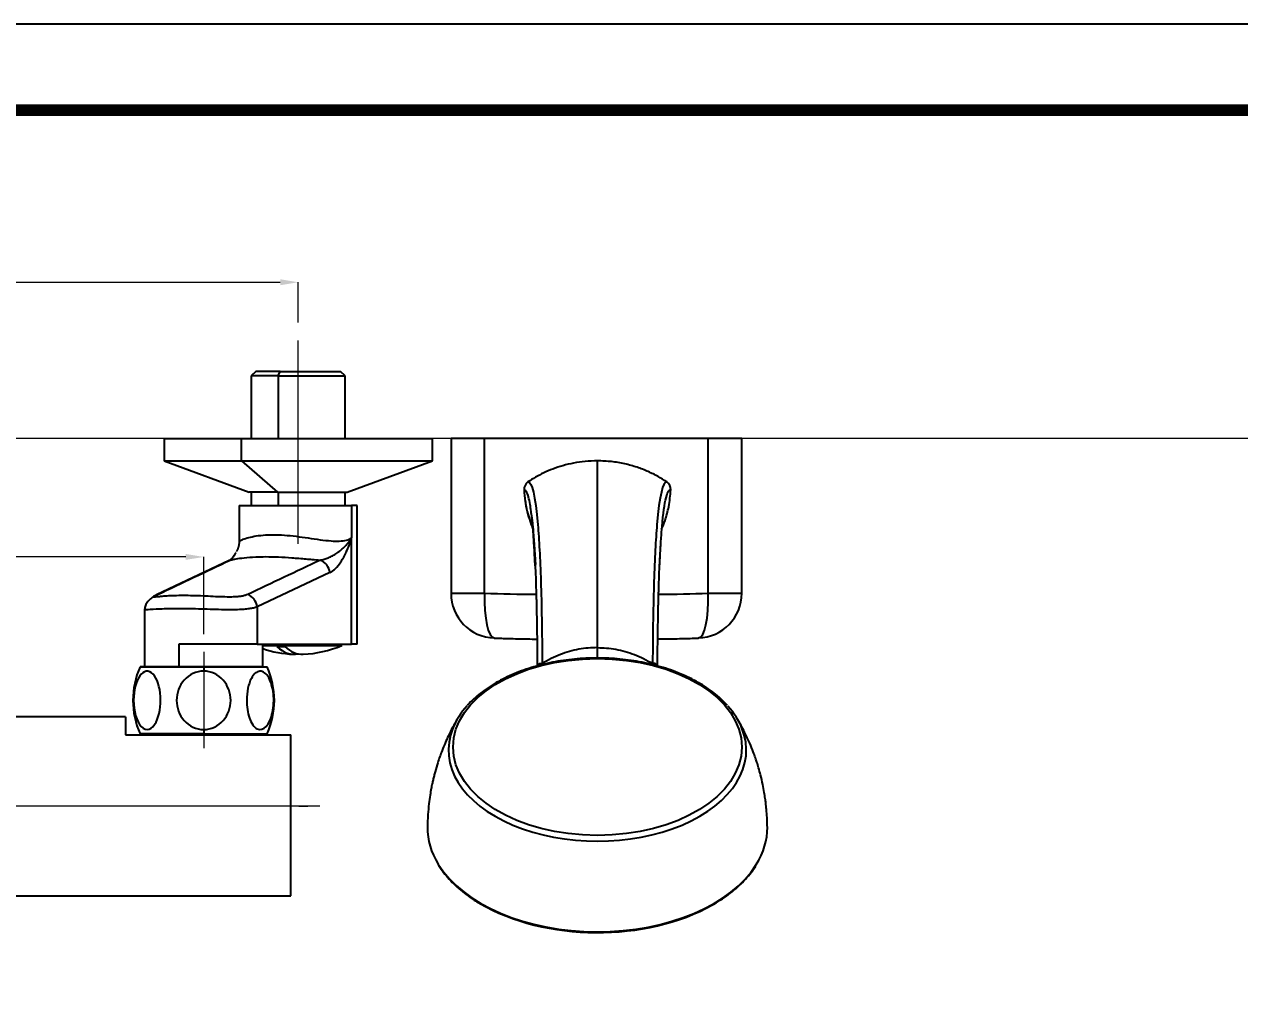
# Model space of a CAD drawing. Extents: x 7920 to 9049, y 0 to 827.
# Drawn here: x 8257.9 to 8529.7, y 607.2 to 826.8 of the extents above; entities that cross this region are included whole.
import ezdxf

# ---------------------------------------------------------------- set-up
doc = ezdxf.new("R2010")
doc.units = 0
doc.header["$LTSCALE"] = 10
doc.header["$MEASUREMENT"] = 0
doc.header["$PDMODE"] = 3
doc.header["$PDSIZE"] = -10
doc.linetypes.add('CENTER2', pattern=[28.575, 19.05, -3.175, 3.175, -3.175])
doc.layers.get('0').update_dxf_attribs({"linetype": 'CONTINUOUS'})
doc.layers.get('DEFPOINTS').update_dxf_attribs({"linetype": 'CONTINUOUS'})
doc.layers.add('1', color=7, linetype='CONTINUOUS')
doc.layers.add('Cneter', color=1, linetype='CENTER2', lineweight=13)
doc.layers.add('치수선', color=7, linetype='CONTINUOUS', lineweight=20)
doc.styles.add('Daelim Dimension', font='')
doc.styles.get('Daelim Dimension').set_extended_font_data('나눔고딕')
doc.dimstyles.new('DEFAULT', dxfattribs={"dimscale": 2, "dimtxt": 2, "dimasz": 2, "dimexe": 0, "dimexo": 2, "dimgap": 1, "dimtad": 1, "dimdec": 1, "dimzin": 9, "dimdsep": 46, "dimtxsty": 'Daelim Dimension', "dimcen": 0.5, "dimclrd": 5, "dimclre": 5, "dimclrt": 256, "dimadec": 1, "dimazin": 0, "dimtfac": 1, "dimtdec": 1, "dimtix": 1, "dimtmove": 0, "dimatfit": 3, "dimfxl": 1, "dimtolj": 1, "dimtzin": 1, "dimlwd": 9, "dimlwe": 9, "dimarcsym": 0})

# ---------------------------------------------------------------- blocks, each defined once
blk = doc.blocks.new('*D3')
at = {"layer": 'Cneter', "color": 5, "lineweight": 9, "ltscale": 0.5, "transparency": 16777216}
for p, q in [((8148.03, 690.34), (8148.03, 707.61)), ((8294.03, 707.61), (8152.03, 707.61)), ((8298.03, 690.34), (8298.03, 707.61))]:
    blk.add_line(p, q, dxfattribs=at)
at = {"layer": 'Cneter', "color": 5, "ltscale": 0.5, "transparency": 16777216}
for points in [[(8152.03, 708.28), (8152.03, 706.95), (8148.03, 707.61)], [(8294.03, 708.28), (8294.03, 706.95), (8298.03, 707.61)]]:
    blk.add_solid(points, dxfattribs=at)
at = {"layer": 'DEFPOINTS', "color": 0, "ltscale": 0.5, "transparency": 16777216}
for p in [(8148.03, 707.61), (8148.03, 686.34), (8298.03, 686.34)]:
    blk.add_point(p, dxfattribs=at)
at = {"layer": 'Cneter', "color": 7, "ltscale": 0.5, "transparency": 16777216, "insert": (8223.03, 715.04), "char_height": 10, "attachment_point": 5, "style": 'Daelim Dimension'}
blk.add_mtext('\\A1;150', dxfattribs=at)
blk = doc.blocks.new('*D4')
at = {"color": 5, "lineweight": 9, "ltscale": 0.5, "transparency": 16777216}
for p, q in [((8126.9, 760.05), (8126.9, 769.08)), ((8130.9, 769.08), (8315.16, 769.08)), ((8319.16, 760.05), (8319.16, 769.08))]:
    blk.add_line(p, q, dxfattribs=at)
at = {"color": 5, "ltscale": 0.5, "transparency": 16777216}
for points in [[(8130.9, 769.74), (8130.9, 768.41), (8126.9, 769.08)], [(8315.16, 769.74), (8315.16, 768.41), (8319.16, 769.08)]]:
    blk.add_solid(points, dxfattribs=at)
at = {"layer": 'DEFPOINTS', "color": 0, "ltscale": 0.5, "transparency": 16777216}
for p in [(8319.16, 769.08), (8126.9, 756.05), (8319.16, 756.05)]:
    blk.add_point(p, dxfattribs=at)
at = {"color": 7, "ltscale": 0.5, "transparency": 16777216, "insert": (8223.03, 776.52), "char_height": 10, "attachment_point": 5, "style": 'Daelim Dimension'}
blk.add_mtext('\\A1;150~240', dxfattribs=at)

msp = doc.modelspace()

# ---------------------------------------------------------------- linework, layer by layer
at = {"ltscale": 0.5}
for p, q in [((8283.83, 683.01), (8312.23, 683.01)), ((8311.23, 683.01), (8284.83, 683.01))]:
    msp.add_line(p, q, dxfattribs=at)
msp.add_lwpolyline([(7920.38, 0), (9048.78, 0), (9048.78, 826.8), (7920.38, 826.8)], close=True, dxfattribs=at)
at = {"color": 5, "linetype": 'ByBlock', "lineweight": 200, "const_width": 2.6}
msp.add_lwpolyline([(7938.53, 35.4), (9030.53, 35.4), (9030.53, 807.6), (7938.53, 807.6)], close=True, dxfattribs=at)
at = {"layer": '1', "color": 7, "linetype": 'Continuous'}
for p, q in [((8309.66, 749.11), (8308.66, 748.11)), ((8308.66, 748.11), (8308.66, 734.11)), ((8314.72, 748.11), (8308.66, 748.11)), ((8315.14, 749.11), (8309.66, 749.11)), ((8314.72, 748.11), (8315.14, 749.11)), ((8314.72, 748.11), (8314.72, 734.11)), ((8314.72, 748.11), (8329.66, 748.11)), ((8315.14, 749.11), (8328.66, 749.11)), ((8329.66, 748.11), (8328.66, 749.11)), ((8329.66, 734.11), (8329.66, 748.11)), ((8289.16, 734.11), (8289.16, 729.11)), ((8289.16, 734.11), (8306.48, 734.11)), ((8306.48, 729.11), (8306.48, 734.11)), ((8306.48, 734.11), (8349.16, 734.11)), ((8349.16, 729.11), (8349.16, 734.11)), ((8353.34, 734.11), (8353.34, 699.47)), ((8360.84, 734.11), (8353.34, 734.11)), ((8360.84, 699.47), (8360.84, 734.11)), ((8410.84, 734.11), (8360.84, 734.11)), ((8410.84, 699.47), (8410.84, 734.11)), ((8418.34, 734.11), (8410.84, 734.11)), ((8418.34, 699.47), (8418.34, 734.11)), ((8289.16, 729.11), (8308.21, 722.11)), ((8289.16, 729.11), (8306.48, 729.11)), ((8306.48, 729.11), (8314.53, 722.11)), ((8306.48, 729.11), (8349.16, 729.11)), ((8330.11, 722.11), (8349.16, 729.11)), ((8314.53, 722.11), (8308.21, 722.11)), ((8308.66, 722.11), (8308.66, 719.11)), ((8314.53, 722.11), (8330.11, 722.11)), ((8314.72, 722.11), (8314.72, 719.11)), ((8329.66, 719.11), (8329.66, 722.11)), ((8305.96, 719.11), (8305.96, 711.08)), ((8305.96, 719.11), (8331.12, 719.11)), ((8331.12, 719.11), (8331.12, 711.87)), ((8332.36, 719.11), (8331.12, 719.11)), ((8332.36, 688.11), (8332.36, 719.11)), ((8305.97, 711.14), (8305.97, 711.14)), ((8331.12, 688.11), (8331.12, 711.87)), ((8303.74, 706.8), (8287.5, 699.12)), ((8326.23, 704.09), (8309.99, 696.41)), ((8353.34, 699.47), (8360.84, 699.47)), ((8410.84, 699.47), (8418.34, 699.47)), ((8284.83, 695.85), (8284.83, 695.86)), ((8284.83, 695.85), (8284.83, 683.01)), ((8309.99, 696.41), (8309.99, 688.11)), ((8292.45, 688.11), (8292.45, 683.01)), ((8309.99, 688.11), (8292.45, 688.11)), ((8309.99, 688.11), (8331.12, 688.11)), ((8311.23, 683.01), (8311.23, 688.11)), ((8311.23, 687.79), (8315.04, 687.79)), ((8315.04, 687.79), (8315.04, 688.11)), ((8315.04, 687.79), (8328.91, 687.79)), ((8328.91, 687.79), (8328.91, 688.11)), ((8332.36, 688.11), (8331.12, 688.11)), ((8298.03, 683.01), (8283.83, 683.01)), ((8298.03, 683.01), (8283.83, 683.01)), ((8287.15, 683.01), (8283.83, 683.01)), ((8287.99, 683.01), (8283.83, 683.01)), ((8287.15, 683.01), (8312.23, 683.01)), ((8287.99, 683.01), (8311.23, 683.01)), ((8298.03, 683.01), (8298.03, 682.05)), ((8298.03, 683.01), (8312.23, 683.01)), ((8298.03, 683.01), (8312.23, 683.01)), ((8280.53, 671.81), (8239.78, 671.81)), ((8280.53, 671.81), (8280.53, 667.81)), ((8298.03, 668.98), (8298.03, 668.01)), ((8280.53, 667.81), (8317.53, 667.81)), ((8298.03, 668.01), (8283.83, 668.01)), ((8298.03, 668.01), (8283.83, 668.01)), ((8287.85, 667.81), (8287.92, 668.01)), ((8287.85, 667.81), (8287.92, 668.01)), ((8298.03, 668.01), (8312.23, 668.01)), ((8298.03, 668.01), (8312.23, 668.01)), ((8308.2, 667.81), (8308.13, 668.01)), ((8308.2, 667.81), (8308.13, 668.01)), ((8317.53, 631.81), (8317.53, 667.81)), ((8251.82, 631.81), (8317.53, 631.81))]:
    msp.add_line(p, q, dxfattribs=at)
for centre, radius, start, end in [((8363.34, 699.47), 10, 180, 268.0491), ((8408.34, 699.47), 10, 271.9509, 0), ((8319.16, 710.81), 25, 272.5296, 292.9545), ((8319.16, 710.81), 25, 251.5043, 267.4704), ((8300.6, 675.51), 18.38, 155.9147, 204.0853), ((8300.6, 675.51), 18.38, 155.9147, 204.0853), ((8295.45, 675.51), 18.38, 335.9147, 24.0853), ((8295.45, 675.51), 18.38, 335.9147, 24.0853)]:
    msp.add_arc(centre, radius, start, end, dxfattribs=at)
for centre, major_axis, ratio, start_param, end_param in [((8371.16, 722.71), (1.5, 0.07), 0.010727, 2.977137, 3.179895), ((8288.78, 696.41), (-1.28, 2.71), 0.888708, 0.000017, 0.050162), ((8288.78, 696.41), (-1.28, 2.71), 0.888708, 6.199308, 6.283203), ((8307.27, 696.41), (1.28, -2.71), 0.888708, 1.172682, 2.429241), ((8363.34, 699.47), (-0.34, -9.99), 0.249864, 4.720899, 6.283961), ((8408.34, 699.47), (0.34, -9.99), 0.249864, 6.282755, 7.845471), ((8319.16, 710.81), (0, 25), 0.422618, 2.740961, 2.766889), ((8318.25, 710.81), (0, -24.98), 0.422618, 5.909464, 6.369129), ((8320.06, 710.81), (0, -24.98), 0.422618, 5.909464, 6.301848), ((8370.88, 684.04), (1.74, -0.99), 0.684175, 0.129436, 0.316805), ((8401.26, 684.04), (-1.74, -0.99), 0.684175, 5.96638, 6.260639), ((8386.07, 664.4), (33.3, 0), 0.612907, 2.637433, 2.901057), ((8386.07, 664.4), (33.3, 0), 0.612907, 0.241768, 0.50179), ((8386.07, 664.4), (33.3, 0), 0.612907, 2.901057, 6.524954), ((8386.07, 647.02), (-38, 0), 0.612907, 6.278701, 6.642681), ((8386.07, 647.02), (-38, 0), 0.612907, 2.778809, 3.146077), ((8386.07, 647.02), (-38, 0), 0.612907, 0.359496, 2.77881), ((8386.07, 646.66), (37.7, 0), 0.612907, 3.941186, 5.464289)]:
    msp.add_ellipse(centre, major_axis=major_axis, ratio=ratio, start_param=start_param, end_param=end_param, dxfattribs=at)
msp.add_ellipse((8386.07, 665.07), major_axis=(32.28, 0), ratio=0.612907, dxfattribs=at)
for points, knots in [([(8386.07, 729.11), (8385.16, 729.08), (8383.37, 729.03), (8380.79, 728.64), (8378.37, 728.07), (8376.14, 727.32), (8374.09, 726.44), (8372.23, 725.48), (8371.09, 724.74), (8370.54, 724.39)], [0, 0, 0, 0, 0.166314, 0.324879, 0.475645, 0.618567, 0.753616, 0.880766, 1, 1, 1, 1]), ([(8386.07, 687.32), (8386.07, 689.15), (8386.07, 692.71), (8386.07, 697.69), (8386.07, 702.32), (8386.07, 706.58), (8386.07, 711.76), (8386.07, 716.13), (8386.07, 719.69), (8386.07, 721.96), (8386.07, 723.91), (8386.07, 725.56), (8386.07, 726.95), (8386.07, 728.05), (8386.07, 728.79), (8386.07, 729.04), (8386.07, 729.11)], [0, 0, 0, 0, 0.066499, 0.133873, 0.201247, 0.268621, 0.335995, 0.470742, 0.538116, 0.60549, 0.672864, 0.740238, 0.807612, 0.874986, 0.94236, 1, 1, 1, 1]), ([(8401.59, 724.39), (8400.94, 724.8), (8399.6, 725.66), (8397.37, 726.76), (8394.9, 727.73), (8392.16, 728.48), (8389.19, 729.01), (8387.13, 729.07), (8386.07, 729.11)], [0, 0, 0, 0, 0.139879, 0.290529, 0.451919, 0.624003, 0.806723, 1, 1, 1, 1]), ([(8370.54, 724.39), (8371.41, 724.45), (8372.2, 721.44), (8373.03, 711.48), (8373.25, 707.28), (8373.59, 696.96), (8373.7, 690.84), (8373.72, 683.75)], [0, 0, 0, 0, 0.5, 0.5, 0.75, 0.75, 1, 1, 1, 1]), ([(8401.59, 724.39), (8400.73, 724.45), (8399.94, 721.44), (8399.11, 711.48), (8398.88, 707.28), (8398.55, 696.96), (8398.44, 690.84), (8398.42, 683.75)], [0, 0, 0, 0, 0.5, 0.5, 0.75, 0.75, 1, 1, 1, 1]), ([(8369.66, 722.64), (8369.73, 721.77), (8369.85, 720.14), (8370.31, 717.86), (8370.91, 715.79), (8371.41, 714.49), (8371.7, 713.85)], [0, 0, 0, 0, 0.286827, 0.54299, 0.768573, 1, 1, 1, 1]), ([(8371.94, 709.71), (8371.87, 710.96), (8371.71, 713.41), (8371.47, 716.01), (8371.24, 717.96), (8371, 719.58), (8370.65, 721.21), (8370.19, 722.41), (8369.83, 722.57), (8369.66, 722.64)], [0, 0, 0, 0, 0.140286, 0.299517, 0.381611, 0.486987, 0.634341, 0.826938, 1, 1, 1, 1]), ([(8369.88, 720.42), (8369.91, 720.18), (8370.08, 719.07), (8370.47, 717.25), (8371.08, 715.39), (8371.48, 714.38), (8371.62, 714.06)], [0, 0, 0, 0, 0.112698, 0.507102, 0.844775, 1, 1, 1, 1]), ([(8400.2, 709.88), (8400.27, 711.06), (8400.35, 712.15), (8400.67, 716.41), (8400.96, 718.76), (8401.64, 721.88), (8402.04, 722.64), (8402.47, 722.64)], [0, 0, 0, 0, 0.134705, 0.134705, 0.567353, 0.567353, 1, 1, 1, 1]), ([(8400.42, 713.82), (8400.71, 714.46), (8401.35, 716.1), (8402.15, 719.04), (8402.36, 721.37), (8402.47, 722.64)], [0, 0, 0, 0, 0.23015, 0.580554, 1, 1, 1, 1]), ([(8371.4, 716.53), (8371.4, 716.53), (8371.4, 716.5), (8371.42, 716.32), (8371.44, 716.11), (8371.47, 715.87), (8371.49, 715.64), (8371.52, 715.29), (8371.57, 714.77), (8371.64, 714.07), (8371.71, 713.18), (8371.81, 711.9), (8371.94, 710.15), (8372.07, 708.21), (8372.18, 706.58), (8372.2, 706.06), (8372.19, 705.87), (8372.19, 705.85)], [0, 0, 0, 0, 0.026784, 0.09911, 0.162528, 0.217559, 0.269817, 0.323993, 0.385891, 0.456366, 0.536028, 0.618935, 0.745406, 0.874136, 0.936699, 0.992041, 1, 1, 1, 1]), ([(8400.72, 716.35), (8400.72, 716.35), (8400.73, 716.44), (8400.74, 716.53), (8400.73, 716.53), (8400.73, 716.53)], [0, 0, 0, 0, 0.006517, 0.978273, 1, 1, 1, 1]), ([(8305.97, 711.14), (8305.94, 711.14), (8306, 711.19), (8306.52, 711.45), (8307.66, 711.86), (8309.76, 712.37), (8313.42, 712.71), (8317.87, 712.37), (8321.44, 711.86), (8324.1, 711.45), (8326.44, 711.18), (8328.42, 711.11), (8330.01, 711.3), (8330.75, 711.68), (8331.12, 711.87)], [0, 0, 0, 0, 0.051239, 0.128573, 0.204615, 0.280478, 0.426135, 0.571791, 0.647654, 0.723696, 0.801026, 0.86613, 0.933339, 1, 1, 1, 1]), ([(8324.12, 706.89), (8324.41, 706.96), (8325.01, 707.09), (8325.93, 707.43), (8326.88, 707.88), (8328.19, 708.68), (8329.41, 709.7), (8330.47, 710.89), (8330.9, 711.54), (8331.12, 711.87)], [0, 0, 0, 0, 0.105011, 0.216955, 0.335603, 0.463508, 0.736269, 0.866043, 1, 1, 1, 1]), ([(8326.23, 704.09), (8326.44, 704.21), (8326.86, 704.44), (8327.7, 705.16), (8328.77, 706.48), (8329.77, 708.35), (8330.55, 710.22), (8330.93, 711.3), (8331.12, 711.87)], [0, 0, 0, 0, 0.109029, 0.212424, 0.446353, 0.704346, 0.846681, 1, 1, 1, 1]), ([(8371.92, 710.17), (8371.96, 709.48), (8372.06, 707.97), (8372.19, 705.26), (8372.29, 702.38), (8372.37, 699.92), (8372.42, 697.88), (8372.46, 696.18), (8372.5, 694.15), (8372.54, 691.74), (8372.58, 688.92), (8372.6, 686.01), (8372.61, 683.97), (8372.61, 683.06)], [0, 0, 0, 0, 0.12306, 0.247351, 0.36681, 0.479661, 0.530538, 0.590261, 0.659449, 0.738095, 0.826174, 0.923628, 1, 1, 1, 1]), ([(8372.15, 705.61), (8372.12, 706.22), (8372.06, 707.65), (8371.99, 708.97), (8371.94, 709.71)], [0, 0, 0, 0, 0.417635, 1, 1, 1, 1]), ([(8399.52, 683.06), (8399.53, 683.97), (8399.53, 686), (8399.56, 688.91), (8399.6, 691.72), (8399.64, 694.13), (8399.68, 696.15), (8399.71, 697.83), (8399.75, 699.28), (8399.79, 700.6), (8399.85, 702.52), (8399.94, 705), (8400.07, 707.86), (8400.17, 709.45), (8400.22, 710.17)], [0, 0, 0, 0, 0.076137, 0.17341, 0.261349, 0.339896, 0.409026, 0.46775, 0.51783, 0.566607, 0.616664, 0.740984, 0.871038, 1, 1, 1, 1]), ([(8303.95, 706.89), (8304.08, 707), (8304.35, 707.21), (8304.69, 707.68), (8304.9, 708.01), (8304.97, 708.12)], [0, 0, 0, 0, 0.413005, 0.810197, 1, 1, 1, 1]), ([(8303.95, 706.89), (8304.2, 706.95), (8304.58, 707.04), (8305.58, 707.23), (8307.06, 707.45), (8309.36, 707.63), (8312.84, 707.71), (8316.8, 707.53), (8320.31, 707.22), (8322.44, 707.03), (8323.49, 706.94), (8324.12, 706.89)], [0, 0, 0, 0, 0.0916, 0.133793, 0.261029, 0.399542, 0.500645, 0.738937, 0.866176, 0.920546, 1, 1, 1, 1]), ([(8304.97, 708.12), (8305.04, 708.23), (8305.14, 708.39), (8305.23, 708.55), (8305.26, 708.59)], [0, 0, 0, 0, 0.751766, 1, 1, 1, 1]), ([(8287.38, 699.06), (8287, 698.86), (8286.31, 698.42), (8285.48, 697.61), (8284.96, 696.71), (8284.83, 696.14), (8284.83, 695.85)], [0, 0, 0, 0, 0.233486, 0.481162, 0.73851, 1, 1, 1, 1]), ([(8307.87, 699.2), (8307.69, 699.13), (8307.32, 698.98), (8306.57, 698.81), (8305.57, 698.69), (8304.15, 698.62), (8302.28, 698.65), (8300.13, 698.74), (8297.13, 698.89), (8293.34, 699), (8290.18, 698.89), (8288.36, 698.74), (8287.47, 698.65), (8287.01, 698.63), (8286.82, 698.65), (8286.8, 698.72), (8286.99, 698.84), (8287.33, 699.03), (8287.58, 699.14), (8287.71, 699.2)], [0, 0, 0, 0, 0.036669, 0.074148, 0.112508, 0.166405, 0.23218, 0.29651, 0.363311, 0.499947, 0.636583, 0.703385, 0.767714, 0.817239, 0.853229, 0.887512, 0.943939, 0.971008, 1, 1, 1, 1]), ([(8309.99, 696.41), (8309.73, 696.33), (8309.22, 696.16), (8308.2, 695.99), (8306.86, 695.85), (8305.03, 695.78), (8301.92, 695.79), (8297.48, 695.95), (8292.3, 696.05), (8288.01, 695.95), (8285.7, 695.79), (8284.92, 695.78), (8284.82, 695.82), (8284.83, 695.85)], [0, 0, 0, 0, 0.0478, 0.095801, 0.144055, 0.21184, 0.288629, 0.434151, 0.579539, 0.724926, 0.870448, 0.947231, 1, 1, 1, 1]), ([(8363, 689.46), (8364.08, 689.42), (8366.52, 689.34), (8369.72, 689.27), (8371.84, 689.24), (8372.57, 689.23)], [0, 0, 0, 0, 0.340258, 0.773675, 1, 1, 1, 1]), ([(8399.57, 689.25), (8399.97, 689.25), (8401.77, 689.27), (8404.82, 689.32), (8407.45, 689.4), (8408.68, 689.44)], [0, 0, 0, 0, 0.12956, 0.58937, 1, 1, 1, 1]), ([(8386.07, 684.99), (8385.62, 684.99), (8384.33, 684.97), (8382.2, 684.87), (8379.69, 684.63), (8377.22, 684.27), (8374.8, 683.79), (8372.44, 683.2), (8370.16, 682.5), (8367.97, 681.69), (8365.88, 680.78), (8363.91, 679.76), (8362.06, 678.66), (8360.34, 677.46), (8358.79, 676.18), (8357.68, 675.15), (8357.14, 674.52), (8357.02, 674.37)], [0, 0, 0, 0, 0.038104, 0.110167, 0.182254, 0.254361, 0.3265, 0.398677, 0.470903, 0.543182, 0.615518, 0.687911, 0.760352, 0.832823, 0.905277, 0.977656, 1, 1, 1, 1]), ([(8386.07, 687.32), (8385.38, 687.3), (8384, 687.27), (8381.93, 686.96), (8379.84, 686.48), (8377.76, 685.78), (8375.7, 684.89), (8374.38, 684.13), (8373.72, 683.75)], [0, 0, 0, 0, 0.157598, 0.318344, 0.482594, 0.650703, 0.823038, 1, 1, 1, 1]), ([(8386.07, 687.32), (8386.75, 687.3), (8388.13, 687.27), (8390.21, 686.96), (8392.3, 686.48), (8394.38, 685.78), (8396.44, 684.89), (8397.75, 684.13), (8398.42, 683.75)], [0, 0, 0, 0, 0.157597, 0.318341, 0.482591, 0.6507, 0.823036, 1, 1, 1, 1]), ([(8415.17, 674.34), (8414.8, 674.76), (8413.96, 675.63), (8412.53, 676.89), (8410.89, 678.12), (8409.11, 679.26), (8407.19, 680.32), (8405.16, 681.27), (8403.01, 682.13), (8400.77, 682.88), (8398.45, 683.53), (8396.06, 684.06), (8393.61, 684.47), (8391.12, 684.77), (8388.6, 684.95), (8386.91, 684.99), (8386.07, 684.99)], [0, 0, 0, 0, 0.064172, 0.135912, 0.207856, 0.279922, 0.352047, 0.424181, 0.496294, 0.568373, 0.640414, 0.712417, 0.784387, 0.85633, 0.928255, 1, 1, 1, 1]), ([(8372.65, 683.26), (8372.65, 683.27), (8372.68, 683.35), (8372.71, 683.42), (8372.74, 683.47)], [0, 0, 0, 0, 0.142389, 1, 1, 1, 1]), ([(8372.74, 683.47), (8372.78, 683.53), (8372.84, 683.59), (8372.97, 683.68), (8373.09, 683.73), (8373.19, 683.75), (8373.23, 683.76), (8373.32, 683.77), (8373.33, 683.77), (8373.6, 683.77), (8373.7, 683.75), (8373.72, 683.75)], [0, 0, 0, 0, 0.25, 0.25, 0.5, 0.5, 0.625, 0.625, 0.75, 0.75, 1, 1, 1, 1]), ([(8373.72, 683.75), (8373.69, 683.73), (8373.67, 683.71), (8373.62, 683.67), (8373.58, 683.65), (8373.54, 683.61), (8373.53, 683.61), (8373.51, 683.59), (8373.51, 683.59), (8373.42, 683.52), (8373.34, 683.45), (8373.25, 683.38)], [0, 0, 0, 0, 0.14507, 0.14507, 0.350264, 0.350264, 0.426266, 0.426266, 0.445266, 0.445266, 1, 1, 1, 1]), ([(8287.4, 670.66), (8288.16, 672.14), (8288.5, 674.32), (8288.25, 678.46), (8287.62, 680.43), (8286.24, 681.88), (8285.71, 682.11), (8284.66, 681.96), (8284.15, 681.58), (8282.88, 679.76), (8282.37, 677.67), (8282.36, 675.56)], [0, 0, 0, 0, 0.25, 0.25, 0.5, 0.5, 0.625, 0.625, 0.75, 0.75, 1, 1, 1, 1]), ([(8287.4, 670.66), (8288.16, 672.14), (8288.5, 674.32), (8288.25, 678.46), (8287.62, 680.43), (8286.24, 681.88), (8285.71, 682.11), (8284.66, 681.96), (8284.15, 681.58), (8282.88, 679.76), (8282.37, 677.67), (8282.36, 675.56)], [0, 0, 0, 0, 0.25, 0.25, 0.5, 0.5, 0.625, 0.625, 0.75, 0.75, 1, 1, 1, 1]), ([(8298.03, 682.05), (8296.36, 682.05), (8294.77, 681.26), (8292.58, 678.81), (8291.99, 677.16), (8291.99, 673.87), (8292.58, 672.22), (8294.77, 669.76), (8296.36, 668.98), (8298.03, 668.98)], [0, 0, 0, 0, 0.25, 0.25, 0.5, 0.5, 0.75, 0.75, 1, 1, 1, 1]), ([(8298.03, 682.05), (8296.36, 682.05), (8294.77, 681.26), (8292.58, 678.81), (8291.99, 677.16), (8291.99, 673.87), (8292.58, 672.22), (8294.77, 669.76), (8296.36, 668.98), (8298.03, 668.98)], [0, 0, 0, 0, 0.25, 0.25, 0.5, 0.5, 0.75, 0.75, 1, 1, 1, 1]), ([(8298.03, 668.98), (8299.69, 668.98), (8301.29, 669.77), (8303.47, 672.22), (8304.07, 673.87), (8304.07, 677.16), (8303.47, 678.81), (8301.28, 681.27), (8299.69, 682.05), (8298.03, 682.05)], [0, 0, 0, 0, 0.25, 0.25, 0.5, 0.5, 0.75, 0.75, 1, 1, 1, 1]), ([(8298.03, 668.98), (8299.69, 668.98), (8301.29, 669.77), (8303.47, 672.22), (8304.07, 673.87), (8304.07, 677.16), (8303.47, 678.81), (8301.28, 681.27), (8299.69, 682.05), (8298.03, 682.05)], [0, 0, 0, 0, 0.25, 0.25, 0.5, 0.5, 0.75, 0.75, 1, 1, 1, 1]), ([(8307.65, 675.56), (8307.65, 674.13), (8307.86, 672.73), (8308.68, 670.4), (8309.28, 669.52), (8310.65, 668.81), (8311.4, 669), (8312.66, 670.38), (8313.14, 671.51), (8313.7, 674.13), (8313.76, 675.59), (8313.46, 678.39), (8313.1, 679.67), (8312.03, 681.53), (8311.32, 682.08), (8309.9, 682.01), (8309.21, 681.42), (8308.69, 680.43)], [0, 0, 0, 0, 0.125, 0.125, 0.25, 0.25, 0.375, 0.375, 0.5, 0.5, 0.625, 0.625, 0.75, 0.75, 0.875, 0.875, 1, 1, 1, 1]), ([(8307.65, 675.56), (8307.65, 674.13), (8307.86, 672.73), (8308.68, 670.4), (8309.28, 669.52), (8310.65, 668.81), (8311.4, 669), (8312.66, 670.38), (8313.14, 671.51), (8313.7, 674.13), (8313.76, 675.59), (8313.46, 678.39), (8313.1, 679.67), (8312.03, 681.53), (8311.32, 682.08), (8309.9, 682.01), (8309.21, 681.42), (8308.69, 680.43)], [0, 0, 0, 0, 0.125, 0.125, 0.25, 0.25, 0.375, 0.375, 0.5, 0.5, 0.625, 0.625, 0.75, 0.75, 0.875, 0.875, 1, 1, 1, 1]), ([(8282.36, 675.56), (8282.35, 673.14), (8283.01, 670.75), (8284.61, 669.08), (8285.22, 668.86), (8286.41, 669.24), (8286.97, 669.82), (8287.4, 670.66)], [0, 0, 0, 0, 0.5, 0.5, 0.75, 0.75, 1, 1, 1, 1]), ([(8282.36, 675.56), (8282.35, 673.14), (8283.01, 670.75), (8284.61, 669.08), (8285.22, 668.86), (8286.41, 669.24), (8286.97, 669.82), (8287.4, 670.66)], [0, 0, 0, 0, 0.5, 0.5, 0.75, 0.75, 1, 1, 1, 1]), ([(8354.77, 671.37), (8354.04, 670.14), (8352.81, 667.84), (8351.39, 664.53), (8350.43, 661.81), (8349.87, 659.91), (8349.53, 658.63), (8349.31, 657.74), (8349.1, 656.78), (8348.88, 655.64), (8348.62, 654.15), (8348.36, 652.21), (8348.14, 649.79), (8348.07, 648.02), (8348.07, 647.06)], [0, 0, 0, 0, 0.167641, 0.309131, 0.422696, 0.506692, 0.541795, 0.577986, 0.615261, 0.656643, 0.715072, 0.791926, 0.887013, 1, 1, 1, 1]), ([(8424.07, 647.06), (8424.06, 647.8), (8424.02, 649.15), (8423.89, 650.98), (8423.75, 652.39), (8423.58, 653.65), (8423.37, 655.05), (8423.03, 656.82), (8422.61, 658.66), (8422.16, 660.31), (8421.77, 661.57), (8421.37, 662.76), (8420.86, 664.18), (8420.08, 666.12), (8418.92, 668.61), (8417.94, 670.4), (8417.37, 671.37)], [0, 0, 0, 0, 0.087346, 0.158901, 0.214456, 0.254081, 0.308623, 0.380228, 0.465919, 0.530244, 0.581349, 0.620955, 0.67698, 0.759089, 0.866966, 1, 1, 1, 1]), ([(8350.56, 638.67), (8350.74, 638.36), (8351.26, 637.54), (8352.27, 636.23), (8353.59, 634.77), (8355.08, 633.37), (8356.73, 632.05), (8358.27, 630.96), (8359.29, 630.35), (8359.68, 630.12)], [0, 0, 0, 0, 0.095358, 0.256817, 0.418534, 0.580451, 0.74251, 0.904658, 1, 1, 1, 1]), ([(8411.93, 629.81), (8412, 629.84), (8412.73, 630.24), (8414.03, 631.08), (8415.81, 632.35), (8417.42, 633.7), (8418.88, 635.11), (8420.16, 636.59), (8421.04, 637.76), (8421.44, 638.44), (8421.53, 638.6)], [0, 0, 0, 0, 0.013851, 0.170486, 0.327134, 0.483769, 0.640358, 0.796856, 0.953207, 1, 1, 1, 1])]:
    msp.add_open_spline(points, degree=3, knots=knots, dxfattribs=at)
for points, degree in [([(8370.54, 724.39), (8370, 724.03), (8369.63, 723.29), (8369.66, 722.64)], 3), ([(8402.47, 722.64), (8402.5, 723.29), (8402.13, 724.03), (8401.59, 724.39)], 3), ([(8305.96, 711.14), (8305.96, 709.9), (8305.37, 708.82)], 2), ([(8400, 705.86), (8400.06, 707.3), (8400.13, 708.63), (8400.2, 709.88)], 3), ([(8287.71, 699.2), (8293.12, 701.77), (8298.53, 704.33), (8303.95, 706.89)], 3), ([(8305.06, 708.26), (8304.21, 706.94), (8303.49, 706.67)], 2), ([(8324.12, 706.89), (8318.7, 704.33), (8313.29, 701.77), (8307.87, 699.2)], 3), ([(8326.23, 704.09), (8326.13, 705.33), (8325.23, 706.51), (8324.12, 706.89)], 3), ([(8360.84, 699.47), (8364.67, 699.35), (8368.52, 699.29), (8372.39, 699.25)], 3), ([(8399.76, 699.25), (8403.49, 699.29), (8407.18, 699.35), (8410.84, 699.47)], 3), ([(8314.4, 687.56), (8314.49, 687.56), (8314.69, 687.55), (8314.99, 687.55), (8315.19, 687.55), (8315.29, 687.55)], 3), ([(8315.29, 687.55), (8315.39, 687.55), (8315.59, 687.55), (8315.9, 687.55), (8316.11, 687.56), (8316.21, 687.56)], 3), ([(8386.07, 685.07), (8386.07, 685.83), (8386.07, 686.58), (8386.07, 687.32)], 3), ([(8372.99, 683.32), (8373.22, 683.47), (8373.47, 683.61), (8373.72, 683.75)], 3), ([(8373.72, 683.75), (8373.72, 683.75), (8373.72, 683.75), (8373.72, 683.75)], 3), ([(8399.39, 683.47), (8399.21, 683.75), (8398.85, 683.81), (8398.42, 683.75)], 3), ([(8398.42, 683.75), (8398.42, 683.75), (8398.42, 683.75), (8398.42, 683.75)], 3), ([(8398.42, 683.75), (8398.59, 683.63), (8398.75, 683.52), (8398.92, 683.4)], 3), ([(8399.15, 683.31), (8398.92, 683.47), (8398.67, 683.61), (8398.42, 683.75)], 3), ([(8399.53, 683.02), (8399.51, 683.19), (8399.47, 683.36), (8399.39, 683.47)], 3), ([(8308.69, 680.43), (8308.02, 679.18), (8307.66, 677.39), (8307.65, 675.56)], 3), ([(8308.69, 680.43), (8308.02, 679.18), (8307.66, 677.39), (8307.65, 675.56)], 3)]:
    msp.add_open_spline(points, degree=degree, dxfattribs=at)
at = {"layer": 'Cneter', "lineweight": 5, "ltscale": 0.5}
for p, q in [((8319.16, 710.55), (8319.16, 756.05)), ((8298.03, 686.34), (8298.03, 664.81))]:
    msp.add_line(p, q, dxfattribs=at)
msp.add_open_spline([(8324.03, 651.81), (8319.03, 651.81), (8122.03, 651.81)], degree=1, knots=[0, 0, 0.024752, 1, 1], dxfattribs=at)
at = {"layer": '치수선'}
msp.add_line((8721.05, 734.11), (8036.99, 734.11), dxfattribs=at)

# ---------------------------------------------------------------- dimensions: what is measured, and where the dimension line sits
at = {"color": 5, "ltscale": 0.5}
dim = msp.add_linear_dim(base=(8319.16, 769.08), p1=(8126.9, 756.05), p2=(8319.16, 756.05), text='150~240', dimstyle='DEFAULT', override={"dimtxt": 5, "dimclrd": 5, "dimclre": 5, "dimclrt": 7}, dxfattribs=at)
dim.commit()
dim.dimension.update_dxf_attribs({"geometry": '*D4', "text_midpoint": (8223.03, 776.52)})
at = {"layer": 'Cneter', "ltscale": 0.5}
dim = msp.add_linear_dim(base=(8148.03, 707.61), p1=(8298.03, 686.34), p2=(8148.03, 686.34), dimstyle='DEFAULT', override={"dimtxt": 5, "dimclrd": 5, "dimclre": 5, "dimclrt": 7}, dxfattribs=at)
dim.commit()
dim.dimension.update_dxf_attribs({"geometry": '*D3', "text_midpoint": (8223.03, 715.04)})

doc.saveas('drawing.dxf')
